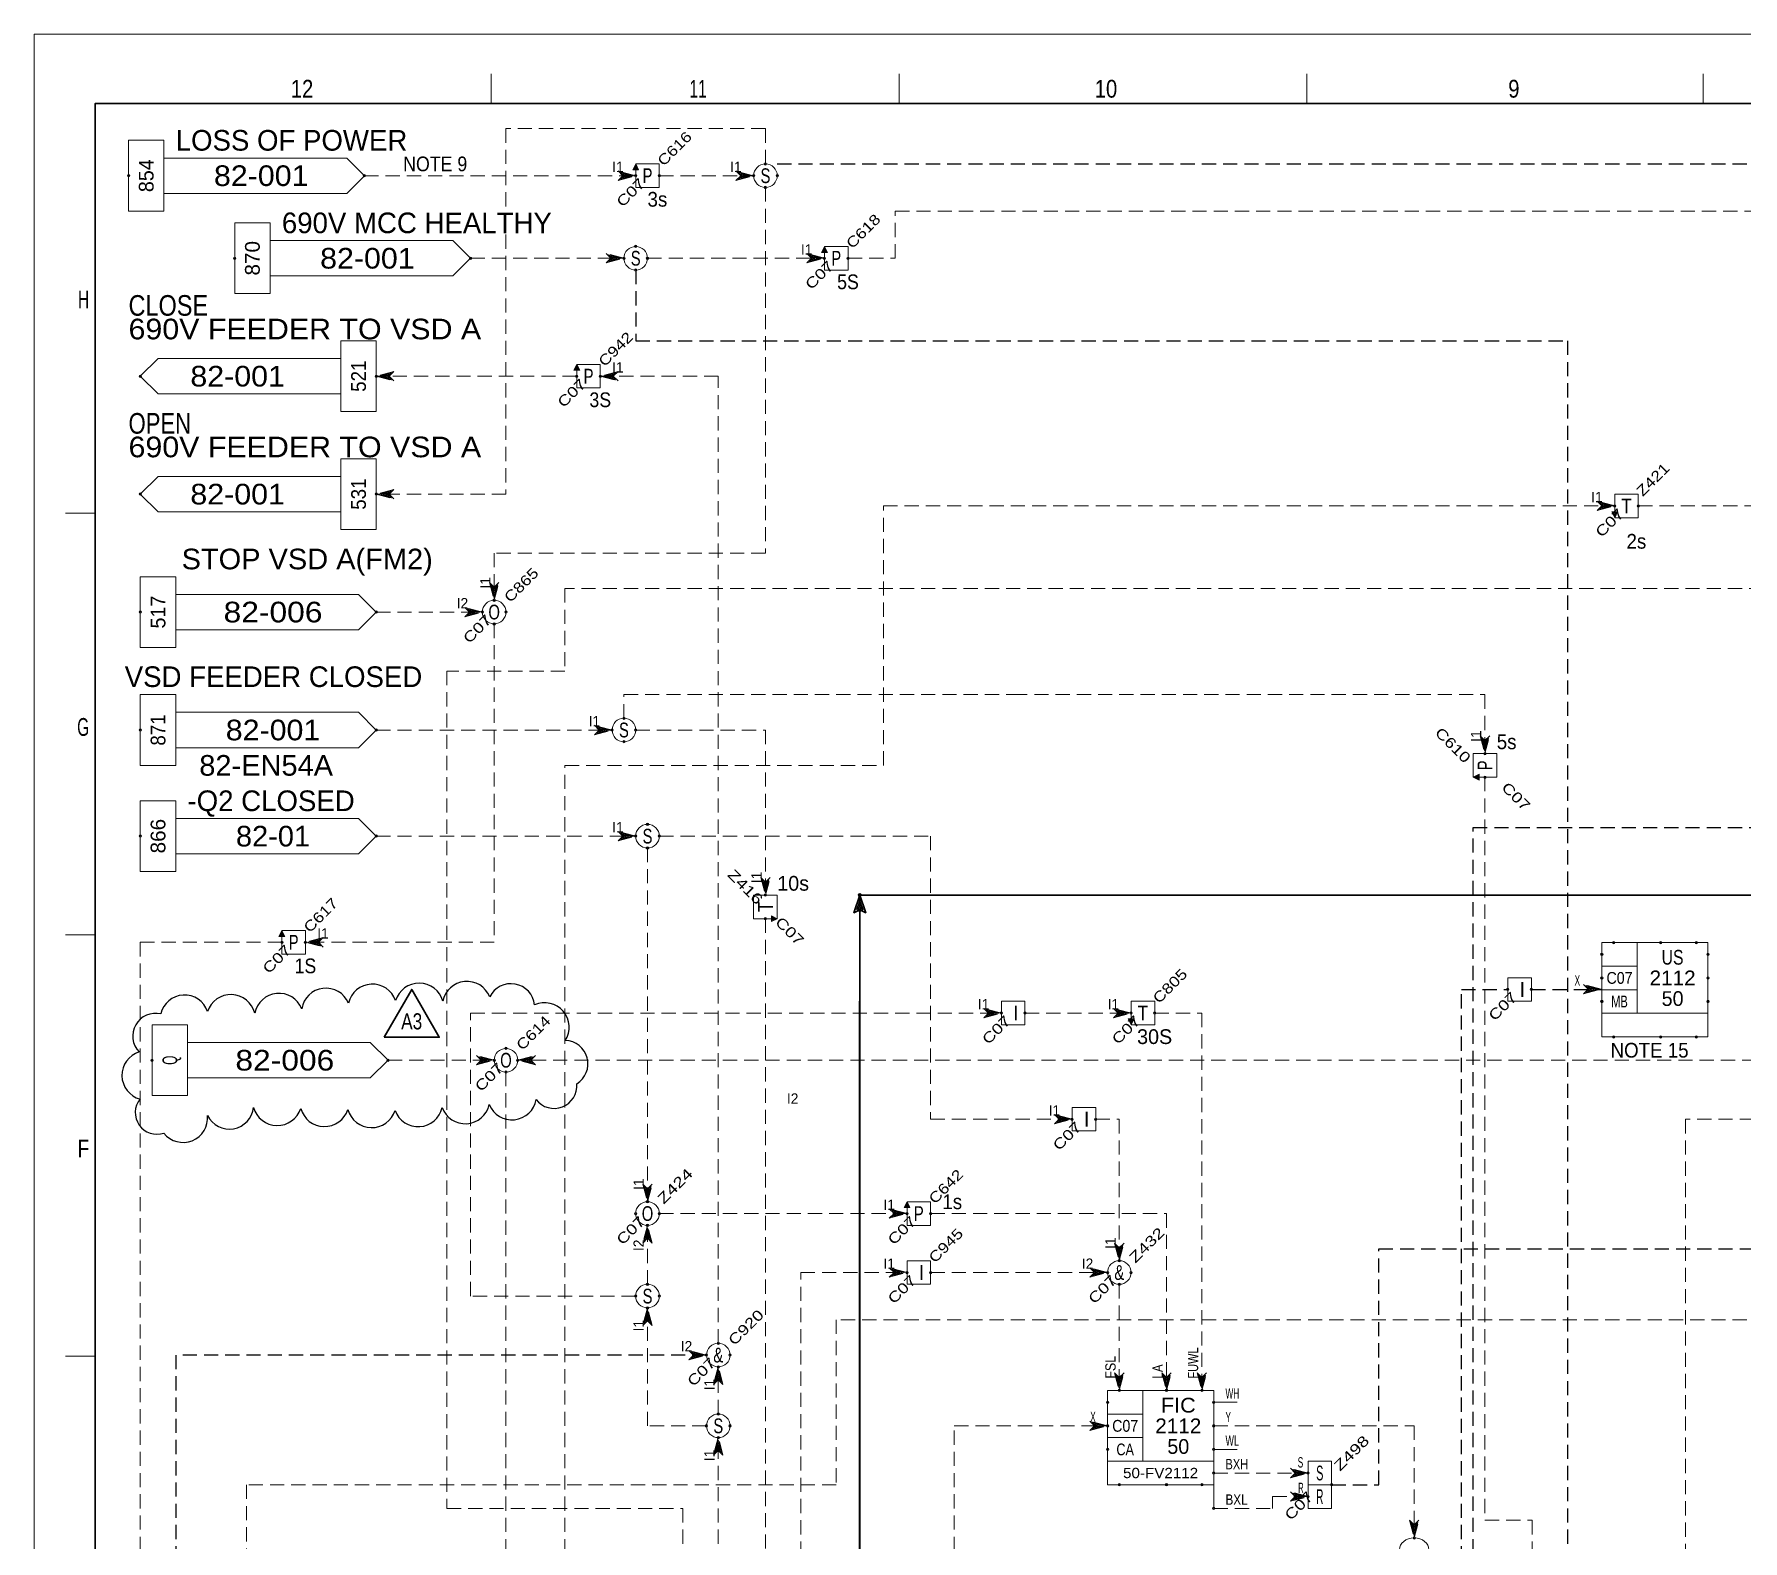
# Model space of a CAD drawing. Header units: millimetres. Extents: x 0 to 841, y 0 to 594.
# Drawn here: x 0 to 289.7, y 338.5 to 594 of the extents above; entities that cross this region are included whole.
import ezdxf
from ezdxf.enums import TextEntityAlignment as Align

# ---------------------------------------------------------------- set-up
doc = ezdxf.new("R2010")
doc.units = ezdxf.units.MM
doc.header["$LTSCALE"] = 0.8
doc.header["$PDMODE"] = 32
doc.header["$PDSIZE"] = 0.4
doc.linetypes.add('MEDIUM_DASHED', pattern=[4.5, 3, -1.5])
for name, color, linetype, lineweight in [('1', 7, 'Continuous', 13), ('12', 7, 'Continuous', 25), ('14', 7, 'MEDIUM_DASHED', 25), ('30', 7, 'Continuous', 35), ('40', 7, 'Continuous', 35), ('46', 7, 'MEDIUM_DASHED', 13), ('47', 7, 'Continuous', 13), ('48', 7, 'Continuous', 13), ('49', 7, 'Continuous', 13), ('50', 7, 'Continuous', 25), ('51', 7, 'Continuous', 25), ('9', 7, 'Continuous', 13)]:
    doc.layers.add(name, color=color, linetype=linetype, lineweight=lineweight)
doc.layers.add('45', color=7, linetype='Continuous')

msp = doc.modelspace()

# ---------------------------------------------------------------- linework, layer by layer
at = {"layer": '1'}
for p, q in [((77.4913, 587.2614), (77.4913, 582.2276)), ((146.6543, 587.2614), (146.6543, 582.2276)), ((215.8173, 587.2614), (215.8173, 582.2276)), ((282.9756, 587.2614), (282.9756, 582.2276)), ((10.3331, 512.7606), (5.3213, 512.7606)), ((10.3331, 441.2795), (5.3213, 441.2795)), ((10.3331, 369.7992), (5.3213, 369.7992))]:
    msp.add_line(p, q, dxfattribs=at)
at = {"layer": '1', "lineweight": 35}
msp.add_lwpolyline([(829.263, 112.0142), (829.263, 582.2276), (10.3331, 582.2276), (10.3331, 10.3819)], dxfattribs=at)
at = {"layer": '12', "lineweight": 13}
msp.add_lwpolyline([(0, 594), (841, 594), (841, 0), (0, 0)], close=True, dxfattribs=at)
at = {"layer": '14'}
for p, q in [((126, 572), (607.9961, 572)), ((244, 322), (244, 459.4472)), ((253.8709, 432), (265.7409, 432))]:
    msp.add_line(p, q, dxfattribs=at)
for points in [[(102, 554), (102, 542), (260, 542)], [(260, 542), (260, 258), (260, 258), (260, 242), (242, 242), (242, 206), (196, 206)], [(244, 459.4472), (387.7047, 459.4472), (387.7047, 488), (407.5646, 488)], [(244, 459.4472), (387.7047, 459.4472), (387.7047, 488), (407.5646, 488)], [(234, 332), (234, 328), (238, 328), (242, 328), (242, 432), (249.8709, 432)], [(220, 348), (228, 348), (228, 388), (418, 388)], [(114, 370), (24, 370), (24, 206)]]:
    msp.add_lwpolyline(points, dxfattribs=at)
at = {"layer": '30'}
for p, q in [((140, 447), (140, 447.5)), ((140, 446.5), (140, 446))]:
    msp.add_line(p, q, dxfattribs=at)
for points in [[(140, 448), (139, 445), (140, 445.5), (141, 445)], [(139.5, 445.5), (140, 447), (140.5, 445.5), (140, 446)]]:
    msp.add_lwpolyline(points, close=True, dxfattribs=at)
for p in [(140, 448), (140, 445.5)]:
    msp.add_point(p, dxfattribs=at)
at = {"layer": '40'}
for p, q in [((309, 448), (140, 448)), ((140, 332), (140, 445.5))]:
    msp.add_line(p, q, dxfattribs=at)
at = {"layer": '40', "lineweight": 40}
msp.add_line((140, 326), (140, 430), dxfattribs=at)
at = {"layer": '46'}
for p, q in [((60, 420), (78, 420)), ((310, 420), (82, 420))]:
    msp.add_line(p, q, dxfattribs=at)
at = {"layer": '46', "linetype": 'Continuous'}
for p, q in [((200, 362), (204, 362)), ((200, 354), (204, 354))]:
    msp.add_line(p, q, dxfattribs=at)
at = {"layer": '46'}
for points in [[(124, 572), (124, 578), (80, 578), (80, 516)], [(56, 570), (102, 570), (99, 570.8), (99.8, 570), (99, 569.2), (102, 570)], [(106, 570), (122, 570), (119, 570.8), (119.8, 570), (119, 569.2), (122, 570)], [(124, 568), (124, 506), (78, 506), (78, 498), (78.8, 501), (78, 500.2), (77.2, 501), (78, 498)], [(138, 556), (146, 556), (146, 564), (500, 564), (497, 564.8), (497.8, 564), (497, 563.2), (500, 564)], [(74, 556), (100, 556), (97, 556.8), (97.8, 556), (97, 555.2), (100, 556)], [(104, 556), (134, 556), (131, 556.8), (131.8, 556), (131, 555.2), (134, 556)], [(92, 536), (58, 536), (61, 535.2), (60.2, 536), (61, 536.8), (58, 536)], [(116, 372), (116, 536), (96, 536), (99, 535.2), (98.2, 536), (99, 536.8), (96, 536)], [(80, 516), (58, 516), (61, 515.2), (60.2, 516), (61, 516.8), (58, 516)], [(94, 200), (106, 200), (106, 218), (98, 218), (98, 250), (90, 250), (90, 470), (144, 470), (144, 514), (268, 514), (265, 514.8), (265.8, 514), (265, 513.2), (268, 514)], [(272, 514), (298, 514), (295, 514.8), (295.8, 514), (295, 513.2), (298, 514)], [(430, 500), (90, 500), (90, 486), (70, 486), (70, 344), (110, 344), (110, 292), (110, 286), (194, 286), (194, 278), (194.8, 281), (194, 280.2), (193.2, 281), (194, 278)], [(58, 496), (76, 496), (73, 496.8), (73.8, 496), (73, 495.2), (76, 496)], [(78, 494), (78, 440), (46, 440), (49, 439.2), (48.2, 440), (49, 440.8), (46, 440)], [(100, 478), (100, 482), (166, 482), (246, 482), (246, 472), (246.8, 475), (246, 474.2), (245.2, 475), (246, 472)], [(58, 476), (98, 476), (95, 476.8), (95.8, 476), (95, 475.2), (98, 476)], [(102, 476), (124, 476), (124, 448), (124.8, 451), (124, 450.2), (123.2, 451), (124, 448)], [(246, 468), (246, 342), (254, 342), (254, 236)], [(58, 458), (102, 458), (99, 458.8), (99.8, 458), (99, 457.2), (102, 458)], [(106, 458), (152, 458), (152, 410), (176, 410), (173, 410.8), (173.8, 410), (173, 409.2), (176, 410)], [(104, 456), (104, 396), (104.8, 399), (104, 398.2), (103.2, 399), (104, 396)], [(124, 444), (124, 232), (124.8, 235), (124, 234.2), (123.2, 235), (124, 232)], [(42, 440), (18, 440), (18, 284), (42, 284), (39, 284.8), (39.8, 284), (39, 283.2), (42, 284)], [(102, 380), (74, 380), (74, 428), (164, 428), (161, 428.8), (161.8, 428), (161, 427.2), (164, 428)], [(168, 428), (186, 428), (183, 428.8), (183.8, 428), (183, 427.2), (186, 428)], [(190, 428), (198, 428), (198, 364), (198.8, 367), (198, 366.2), (197.2, 367), (198, 364)], [(80, 418), (80, 312), (64, 312), (64, 280), (48, 280), (48, 230), (68, 230)], [(180, 410), (184, 410), (184, 386), (184.8, 389), (184, 388.2), (183.2, 389), (184, 386)], [(342, 410), (280, 410), (280, 328), (280.8, 331), (280, 330.2), (279.2, 331), (280, 328)], [(106, 394), (148, 394), (145, 394.8), (145.8, 394), (145, 393.2), (148, 394)], [(104, 382), (104, 392), (103.2, 389), (104, 389.8), (104.8, 389), (104, 392)], [(152, 394), (192, 394), (192, 364), (192.8, 367), (192, 366.2), (191.2, 367), (192, 364)], [(88, 188), (88, 192), (130, 192), (130, 384), (148, 384), (145, 384.8), (145.8, 384), (145, 383.2), (148, 384)], [(152, 384), (182, 384), (179, 384.8), (179.8, 384), (179, 383.2), (182, 384)], [(184, 382), (184, 364), (184.8, 367), (184, 366.2), (183.2, 367), (184, 364)], [(114, 358), (104, 358), (104, 378), (103.2, 375), (104, 375.8), (104.8, 375), (104, 378)], [(410, 294), (410, 336), (294, 336), (294, 376), (136, 376), (136, 348), (36, 348), (36, 322), (36.8, 325), (36, 324.2), (35.2, 325), (36, 322)], [(116, 360), (116, 368), (115.2, 365), (116, 365.8), (116.8, 365), (116, 368)], [(147, 326), (156, 326), (156, 358), (182, 358), (179, 358.8), (179.8, 358), (179, 357.2), (182, 358)], [(200, 358), (234, 358), (234, 339), (234.8, 342), (234, 341.2), (233.2, 342), (234, 339)], [(112, 232), (112, 248), (116, 248), (116, 356), (115.2, 353), (116, 353.8), (116.8, 353), (116, 356)], [(200, 350), (216, 350), (213, 350.8), (213.8, 350), (213, 349.2), (216, 350)], [(200, 344), (210, 344), (210, 346), (216, 346), (213, 346.8), (213.8, 346), (213, 345.2), (216, 346)]]:
    msp.add_lwpolyline(points, dxfattribs=at)
for points in [[(101.6, 570), (99.4, 570.6), (100, 570), (99.4, 569.4)], [(101.2, 570), (99.8, 570.4), (100.2, 570), (99.8, 569.6)], [(100.8, 570), (100.2, 570.2), (100.4, 570), (100.2, 569.8)], [(121.6, 570), (119.4, 570.6), (120, 570), (119.4, 569.4)], [(121.2, 570), (119.8, 570.4), (120.2, 570), (119.8, 569.6)], [(120.8, 570), (120.2, 570.2), (120.4, 570), (120.2, 569.8)], [(99.6, 556), (97.4, 556.6), (98, 556), (97.4, 555.4)], [(99.2, 556), (97.8, 556.4), (98.2, 556), (97.8, 555.6)], [(133.6, 556), (131.4, 556.6), (132, 556), (131.4, 555.4)], [(133.2, 556), (131.8, 556.4), (132.2, 556), (131.8, 555.6)], [(98.8, 556), (98.2, 556.2), (98.4, 556), (98.2, 555.8)], [(132.8, 556), (132.2, 556.2), (132.4, 556), (132.2, 555.8)], [(58.4, 536), (60.6, 535.4), (60, 536), (60.6, 536.6)], [(58.8, 536), (60.2, 535.6), (59.8, 536), (60.2, 536.4)], [(59.2, 536), (59.8, 535.8), (59.6, 536), (59.8, 536.2)], [(96.4, 536), (98.6, 535.4), (98, 536), (98.6, 536.6)], [(96.8, 536), (98.2, 535.6), (97.8, 536), (98.2, 536.4)], [(97.2, 536), (97.8, 535.8), (97.6, 536), (97.8, 536.2)], [(58.4, 516), (60.6, 515.4), (60, 516), (60.6, 516.6)], [(58.8, 516), (60.2, 515.6), (59.8, 516), (60.2, 516.4)], [(59.2, 516), (59.8, 515.8), (59.6, 516), (59.8, 516.2)], [(267.6, 514), (265.4, 514.6), (266, 514), (265.4, 513.4)], [(267.2, 514), (265.8, 514.4), (266.2, 514), (265.8, 513.6)], [(266.8, 514), (266.2, 514.2), (266.4, 514), (266.2, 513.8)], [(78, 498.4), (78.6, 500.6), (78, 500), (77.4, 500.6)], [(78, 498.8), (78.4, 500.2), (78, 499.8), (77.6, 500.2)], [(78, 499.2), (78.2, 499.8), (78, 499.6), (77.8, 499.8)], [(75.6, 496), (73.4, 496.6), (74, 496), (73.4, 495.4)], [(75.2, 496), (73.8, 496.4), (74.2, 496), (73.8, 495.6)], [(74.8, 496), (74.2, 496.2), (74.4, 496), (74.2, 495.8)], [(97.6, 476), (95.4, 476.6), (96, 476), (95.4, 475.4)], [(97.2, 476), (95.8, 476.4), (96.2, 476), (95.8, 475.6)], [(96.8, 476), (96.2, 476.2), (96.4, 476), (96.2, 475.8)], [(246, 472.4), (246.6, 474.6), (246, 474), (245.4, 474.6)], [(246, 472.8), (246.4, 474.2), (246, 473.8), (245.6, 474.2)], [(246, 473.2), (246.2, 473.8), (246, 473.6), (245.8, 473.8)], [(101.6, 458), (99.4, 458.6), (100, 458), (99.4, 457.4)], [(101.2, 458), (99.8, 458.4), (100.2, 458), (99.8, 457.6)], [(100.8, 458), (100.2, 458.2), (100.4, 458), (100.2, 457.8)], [(124, 448.4), (124.6, 450.6), (124, 450), (123.4, 450.6)], [(124, 448.8), (124.4, 450.2), (124, 449.8), (123.6, 450.2)], [(124, 449.2), (124.2, 449.8), (124, 449.6), (123.8, 449.8)], [(46.4, 440), (48.6, 439.4), (48, 440), (48.6, 440.6)], [(46.8, 440), (48.2, 439.6), (47.8, 440), (48.2, 440.4)], [(47.2, 440), (47.8, 439.8), (47.6, 440), (47.8, 440.2)], [(265.6913, 432.0465), (262.6913, 432.8465), (263.4913, 432.0465), (262.6913, 431.2465)], [(265.2913, 432.0465), (263.0913, 432.6465), (263.6913, 432.0465), (263.0913, 431.4465)], [(264.8913, 432.0465), (263.4913, 432.4465), (263.8913, 432.0465), (263.4913, 431.6465)], [(264.4913, 432.0465), (263.8913, 432.2465), (264.0913, 432.0465), (263.8913, 431.8465)], [(163.6, 428), (161.4, 428.6), (162, 428), (161.4, 427.4)], [(163.2, 428), (161.8, 428.4), (162.2, 428), (161.8, 427.6)], [(162.8, 428), (162.2, 428.2), (162.4, 428), (162.2, 427.8)], [(185.6, 428), (183.4, 428.6), (184, 428), (183.4, 427.4)], [(185.2, 428), (183.8, 428.4), (184.2, 428), (183.8, 427.6)], [(184.8, 428), (184.2, 428.2), (184.4, 428), (184.2, 427.8)], [(78, 420), (75, 420.8), (75.8, 420), (75, 419.2)], [(77.6, 420), (75.4, 420.6), (76, 420), (75.4, 419.4)], [(77.2, 420), (75.8, 420.4), (76.2, 420), (75.8, 419.6)], [(76.8, 420), (76.2, 420.2), (76.4, 420), (76.2, 419.8)], [(82, 420), (85, 420.8), (84.2, 420), (85, 419.2)], [(82.4, 420), (84.6, 420.6), (84, 420), (84.6, 419.4)], [(82.8, 420), (84.2, 420.4), (83.8, 420), (84.2, 419.6)], [(83.2, 420), (83.8, 420.2), (83.6, 420), (83.8, 419.8)], [(175.6, 410), (173.4, 410.6), (174, 410), (173.4, 409.4)], [(175.2, 410), (173.8, 410.4), (174.2, 410), (173.8, 409.6)], [(174.8, 410), (174.2, 410.2), (174.4, 410), (174.2, 409.8)], [(104, 396.4), (104.6, 398.6), (104, 398), (103.4, 398.6)], [(104, 396.8), (104.4, 398.2), (104, 397.8), (103.6, 398.2)], [(104, 397.2), (104.2, 397.8), (104, 397.6), (103.8, 397.8)], [(147.6, 394), (145.4, 394.6), (146, 394), (145.4, 393.4)], [(147.2, 394), (145.8, 394.4), (146.2, 394), (145.8, 393.6)], [(146.8, 394), (146.2, 394.2), (146.4, 394), (146.2, 393.8)], [(104, 391.6), (103.4, 389.4), (104, 390), (104.6, 389.4)], [(104, 391.2), (103.6, 389.8), (104, 390.2), (104.4, 389.8)], [(104, 390.8), (103.8, 390.2), (104, 390.4), (104.2, 390.2)], [(184, 386.4), (184.6, 388.6), (184, 388), (183.4, 388.6)], [(184, 386.8), (184.4, 388.2), (184, 387.8), (183.6, 388.2)], [(184, 387.2), (184.2, 387.8), (184, 387.6), (183.8, 387.8)], [(147.6, 384), (145.4, 384.6), (146, 384), (145.4, 383.4)], [(147.2, 384), (145.8, 384.4), (146.2, 384), (145.8, 383.6)], [(146.8, 384), (146.2, 384.2), (146.4, 384), (146.2, 383.8)], [(181.6, 384), (179.4, 384.6), (180, 384), (179.4, 383.4)], [(181.2, 384), (179.8, 384.4), (180.2, 384), (179.8, 383.6)], [(180.8, 384), (180.2, 384.2), (180.4, 384), (180.2, 383.8)], [(104, 377.6), (103.4, 375.4), (104, 376), (104.6, 375.4)], [(104, 377.2), (103.6, 375.8), (104, 376.2), (104.4, 375.8)], [(104, 376.8), (103.8, 376.2), (104, 376.4), (104.2, 376.2)], [(114, 370), (111, 370.8), (111.8, 370), (111, 369.2)], [(113.6, 370), (111.4, 370.6), (112, 370), (111.4, 369.4)], [(113.2, 370), (111.8, 370.4), (112.2, 370), (111.8, 369.6)], [(112.8, 370), (112.2, 370.2), (112.4, 370), (112.2, 369.8)], [(116, 367.6), (115.4, 365.4), (116, 366), (116.6, 365.4)], [(116, 367.2), (115.6, 365.8), (116, 366.2), (116.4, 365.8)], [(116, 366.8), (115.8, 366.2), (116, 366.4), (116.2, 366.2)], [(184, 364.4), (184.6, 366.6), (184, 366), (183.4, 366.6)], [(184, 364.8), (184.4, 366.2), (184, 365.8), (183.6, 366.2)], [(184, 365.2), (184.2, 365.8), (184, 365.6), (183.8, 365.8)], [(192, 364.4), (192.6, 366.6), (192, 366), (191.4, 366.6)], [(192, 364.8), (192.4, 366.2), (192, 365.8), (191.6, 366.2)], [(192, 365.2), (192.2, 365.8), (192, 365.6), (191.8, 365.8)], [(198, 364.4), (198.6, 366.6), (198, 366), (197.4, 366.6)], [(198, 364.8), (198.4, 366.2), (198, 365.8), (197.6, 366.2)], [(198, 365.2), (198.2, 365.8), (198, 365.6), (197.8, 365.8)], [(181.6, 358), (179.4, 358.6), (180, 358), (179.4, 357.4)], [(181.2, 358), (179.8, 358.4), (180.2, 358), (179.8, 357.6)], [(180.8, 358), (180.2, 358.2), (180.4, 358), (180.2, 357.8)], [(116, 355.6), (115.4, 353.4), (116, 354), (116.6, 353.4)], [(116, 355.2), (115.6, 353.8), (116, 354.2), (116.4, 353.8)], [(116, 354.8), (115.8, 354.2), (116, 354.4), (116.2, 354.2)], [(215.6, 350), (213.4, 350.6), (214, 350), (213.4, 349.4)], [(215.2, 350), (213.8, 350.4), (214.2, 350), (213.8, 349.6)], [(214.8, 350), (214.2, 350.2), (214.4, 350), (214.2, 349.8)], [(215.6, 346), (213.4, 346.6), (214, 346), (213.4, 345.4)], [(215.2, 346), (213.8, 346.4), (214.2, 346), (213.8, 345.6)], [(214.8, 346), (214.2, 346.2), (214.4, 346), (214.2, 345.8)], [(234, 339.4), (234.6, 341.6), (234, 341), (233.4, 341.6)], [(234, 339.8), (234.4, 341.2), (234, 340.8), (233.6, 341.2)], [(234, 340.2), (234.2, 340.8), (234, 340.6), (233.8, 340.8)]]:
    msp.add_lwpolyline(points, close=True, dxfattribs=at)
at = {"layer": '47'}
msp.add_ellipse((234, 337), major_axis=(2.5, 0), ratio=0.8, start_param=6.28318531, end_param=9.42477796, dxfattribs=at)
msp.add_point((234, 339), dxfattribs=at)
at = {"layer": '48'}
for p, q in [((271.8189, 439.9606), (271.8189, 427.9606)), ((265.8189, 435.9606), (271.8189, 435.9606)), ((265.8189, 431.9606), (271.8189, 431.9606)), ((188, 364), (188, 352)), ((182, 360), (188, 360)), ((182, 356), (188, 356)), ((200, 348), (200, 344)), ((216, 348), (220, 348))]:
    msp.add_line(p, q, dxfattribs=at)
for points in [[(102, 572), (101.5, 571), (102.5, 571)], [(102, 568), (106, 568), (106, 572), (102, 572)], [(134, 558), (133.5, 557), (134.5, 557)], [(134, 554), (138, 554), (138, 558), (134, 558)], [(92, 538), (91.5, 537), (92.5, 537)], [(92, 534), (96, 534), (96, 538), (92, 538)], [(268, 512), (272, 512), (272, 516), (268, 516)], [(268, 512), (267.5, 513), (268.5, 513)], [(248, 468), (248, 472), (244, 472), (244, 468)], [(244, 468), (245, 467.5), (245, 468.5)], [(126, 444), (126, 448), (122, 448), (122, 444)], [(126, 444), (125, 443.5), (125, 444.5)], [(42, 442), (41.5, 441), (42.5, 441)], [(42, 438), (46, 438), (46, 442), (42, 442)], [(265.8189, 439.9606), (283.8189, 439.9606), (283.8189, 427.9606), (265.8189, 427.9606)], [(249.8709, 430), (253.8709, 430), (253.8709, 434), (249.8709, 434)], [(164, 426), (168, 426), (168, 430), (164, 430)], [(186, 426), (190, 426), (190, 430), (186, 430)], [(186, 426), (185.5, 427), (186.5, 427)], [(176, 408), (180, 408), (180, 412), (176, 412)], [(148, 396), (147.5, 395), (148.5, 395)], [(148, 392), (152, 392), (152, 396), (148, 396)], [(148, 382), (152, 382), (152, 386), (148, 386)], [(182, 364), (200, 364), (200, 352), (182, 352)], [(216, 352), (220, 352), (220, 344), (216, 344)]]:
    msp.add_lwpolyline(points, close=True, dxfattribs=at)
for points in [[(101.6378, 571.1024), (102.0315, 571.7323), (102.3465, 571.1024), (101.7953, 571.1024), (102.0315, 571.4961), (102.189, 571.1811), (101.9528, 571.1811)], [(133.6378, 557.1024), (134.0315, 557.7323), (134.3465, 557.1024), (133.7953, 557.1024), (134.0315, 557.4961), (134.189, 557.1811), (133.9528, 557.1811)], [(91.6378, 537.1024), (92.0315, 537.7323), (92.3465, 537.1024), (91.7953, 537.1024), (92.0315, 537.4961), (92.189, 537.1811), (91.9528, 537.1811)], [(267.6378, 512.8976), (267.9528, 512.2677), (268.3465, 512.8976), (267.7953, 512.8189), (267.9528, 512.5039), (268.1102, 512.7402), (267.9528, 512.7402)], [(244.8976, 467.6378), (244.2677, 468.0315), (244.8976, 468.3465), (244.8976, 467.7953), (244.5039, 468.0315), (244.8189, 468.189), (244.8189, 467.9528)], [(125.1024, 443.6378), (125.7323, 443.9528), (125.1024, 444.3465), (125.1811, 443.7953), (125.4961, 443.9528), (125.2598, 444.1102), (125.2598, 443.9528)], [(41.6378, 441.1024), (42.0315, 441.7323), (42.3465, 441.1024), (41.7953, 441.1024), (42.0315, 441.4961), (42.189, 441.1811), (41.9528, 441.1811)], [(185.6378, 426.8976), (185.9528, 426.2677), (186.3465, 426.8976), (185.7953, 426.8189), (185.9528, 426.5039), (186.1102, 426.7402), (185.9528, 426.7402)], [(265.8189, 427.9606), (265.8189, 423.9606), (283.8189, 423.9606), (283.8189, 427.9606)], [(147.6378, 395.1024), (148.0315, 395.7323), (148.3465, 395.1024), (147.7953, 395.1024), (148.0315, 395.4961), (148.189, 395.1811), (147.9528, 395.1811)], [(182, 352), (182, 348), (200, 348), (200, 352)]]:
    msp.add_lwpolyline(points, dxfattribs=at)
for centre in [(124, 570), (102, 556), (78, 496), (100, 476), (104, 458), (80, 420), (104, 394), (184, 384), (104, 380), (116, 370), (116, 358)]:
    msp.add_circle(centre, 2, dxfattribs=at)
for p in [(124, 572), (102, 570), (106, 570), (122, 570), (124, 568), (126, 570), (102, 558), (100, 556), (102, 554), (104, 556), (134, 556), (138, 556), (92, 536), (96, 536), (268, 514), (272, 514), (76, 496), (78, 498), (80, 496), (78, 494), (100, 478), (98, 476), (102, 476), (100, 474), (246, 472), (246, 468), (102, 458), (104, 460), (106, 458), (104, 456), (124, 448), (124, 444), (42, 440), (46, 440), (265.8189, 437.9606), (267.8189, 439.9606), (275.8189, 439.9606), (281.8189, 439.9606), (283.8189, 437.9606), (249.8709, 432), (253.8709, 432), (265.8189, 433.9606), (283.8189, 433.9606), (265.8189, 429.9606), (283.8189, 429.9606), (164, 428), (168, 428), (186, 428), (190, 428), (267.8189, 423.9606), (275.8189, 423.9606), (281.8189, 423.9606), (78, 420), (80, 422), (82, 420), (80, 418), (176, 410), (180, 410), (102, 394), (104, 396), (106, 394), (148, 394), (152, 394), (104, 392), (184, 386), (148, 384), (152, 384), (182, 384), (186, 384), (102, 380), (104, 382), (106, 380), (184, 382), (104, 378), (116, 372), (114, 370), (116, 368), (118, 370), (182, 362), (184, 364), (192, 364), (198, 364), (200, 362), (116, 360), (114, 358), (118, 358), (182, 358), (200, 358), (116, 356), (182, 354), (200, 354), (184, 348), (192, 348), (198, 348), (200, 350), (216, 350), (220, 348), (216, 346), (200, 344)]:
    msp.add_point(p, dxfattribs=at)
at = {"layer": '49'}
for p, q in [((22, 576), (16, 576)), ((22, 564), (22, 576)), ((53, 573), (22, 573)), ((53, 567), (22, 567)), ((40, 562), (34, 562)), ((40, 550), (40, 562)), ((71, 559), (40, 559)), ((71, 553), (40, 553)), ((52, 542), (52, 530)), ((21, 539), (52, 539)), ((21, 533), (52, 533)), ((52, 530), (58, 530)), ((52, 522), (52, 510)), ((21, 519), (52, 519)), ((21, 513), (52, 513)), ((52, 510), (58, 510)), ((24, 502), (18, 502)), ((24, 490), (24, 502)), ((55, 499), (24, 499)), ((55, 493), (24, 493)), ((24, 482), (18, 482)), ((24, 470), (24, 482)), ((55, 479), (24, 479)), ((55, 473), (24, 473)), ((24, 464), (18, 464)), ((24, 452), (24, 464)), ((55, 461), (24, 461)), ((55, 455), (24, 455)), ((26, 426), (20, 426)), ((26, 414), (26, 426)), ((57, 423), (26, 423)), ((57, 417), (26, 417))]:
    msp.add_line(p, q, dxfattribs=at)
for points in [[(16, 576), (16, 564), (22, 564)], [(53, 573), (56, 570), (53, 567)], [(34, 562), (34, 550), (40, 550)], [(71, 559), (74, 556), (71, 553)], [(58, 530), (58, 542), (52, 542)], [(21, 533), (18, 536), (21, 539)], [(58, 510), (58, 522), (52, 522)], [(21, 513), (18, 516), (21, 519)], [(18, 502), (18, 490), (24, 490)], [(55, 499), (58, 496), (55, 493)], [(18, 482), (18, 470), (24, 470)], [(55, 479), (58, 476), (55, 473)], [(18, 464), (18, 452), (24, 452)], [(55, 461), (58, 458), (55, 455)], [(20, 426), (20, 414), (26, 414)], [(57, 423), (60, 420), (57, 417)]]:
    msp.add_lwpolyline(points, dxfattribs=at)
for p in [(16, 570), (56, 570), (34, 556), (74, 556), (18, 536), (58, 536), (18, 516), (58, 516), (18, 496), (58, 496), (18, 476), (58, 476), (18, 458), (58, 458), (20, 420), (60, 420)]:
    msp.add_point(p, dxfattribs=at)
at = {"layer": '50', "lineweight": 35}
msp.add_lwpolyline([(59.3299, 423.8898), (68.6898, 423.8898), (64.0102, 432)], close=True, dxfattribs=at)
at = {"layer": '51'}
for centre, radius, start, end in [((49.4737, 428.0488), 4.1666, 23.23921, 170.7188), ((57.3572, 428.7435), 4.1646, 19.34409, 166.82368), ((65.2691, 428.8979), 4.1666, 15.42093, 162.90052), ((73.3703, 429.2153), 4.1605, 21.56785, 169.04744), ((80.8472, 428.9481), 4.0303, 6.04778, 153.52737), ((25.4952, 426.904), 4.1482, 19.38514, 166.86473), ((33.3586, 426.9611), 4.1649, 14.04733, 161.52693), ((41.4895, 427.1852), 4.1655, 21.63189, 169.11148), ((86.5739, 425.5938), 4.1515, 326.97819, 114.45778), ((20.5651, 424.0933), 3.8575, 76.65384, 224.13343), ((89.9582, 419.382), 3.9506, 301.11987, 88.59947), ((19.0363, 417.435), 4.1612, 107.33389, 254.81349), ((88.1677, 415.6689), 3.8466, 217.45851, 4.9381), ((20.8095, 411.12), 3.6721, 141.23811, 288.71771), ((33.0969, 412.4566), 4.1339, 206.27725, 353.75684), ((41.2299, 413.0867), 4.1659, 195.0202, 342.49979), ((49.2265, 412.9157), 4.1664, 195.04741, 342.527), ((57.2265, 412.7377), 4.1664, 194.92356, 342.40315), ((65.1152, 412.8935), 4.1651, 199.86606, 347.34565), ((73.1, 413.3907), 4.1666, 199.77421, 347.25381), ((81.014, 414.0598), 4.1648, 202.42034, 349.89994), ((25.2538, 410.2138), 4.1569, 218.21874, 5.69833)]:
    msp.add_arc(centre, radius, start, end, dxfattribs=at)
at = {"layer": '9'}
msp.add_lwpolyline([(0, 0), (841, 0), (841, 594), (0, 594)], close=True, dxfattribs=at)

# ---------------------------------------------------------------- texts
at = {"layer": '1'}
for s, width, p in [('12', 0.85, (45.415, 583.2346)), ('11', 0.65, (112.5776, 583.2346)), ('10', 0.85, (181.7362, 583.2346)), ('9', 0.85, (250.9055, 583.2346))]:
    msp.add_text(s, height=3.02, dxfattribs=dict(at, width=width)).set_placement(p, align=Align.CENTER)
for s, width, p in [('H', 0.65, (9.3291, 547.4945)), ('G', 0.65, (9.3291, 475.0071)), ('F', 0.8, (9.3291, 403.526))]:
    msp.add_text(s, height=3.02, dxfattribs=dict(at, width=width)).set_placement(p, align=Align.RIGHT)
at = {"layer": '12', "width": 0.9}
msp.add_text('NOTE 9', height=2.5, dxfattribs=at).set_placement((68, 570.7496), align=Align.CENTER)
at = {"layer": '12', "width": 0.95}
for s, p in [('3s', (104, 564.7496)), ('2s', (270, 506.7496)), ('5s', (248, 472.7496)), ('1s', (154, 394.7496))]:
    msp.add_text(s, height=2.5, dxfattribs=at).set_placement(p)
at = {"layer": '12'}
msp.add_text('10s', height=2.5, dxfattribs=at).set_placement((126, 448.7496))
at = {"layer": '45'}
for s, p in [('I1', (98.0157, 570.626)), ('I1', (118.0157, 570.626)), ('I1', (130.0157, 556.626)), ('I1', (98, 536.6252)), ('I1', (264.0157, 514.626)), ('I2', (71.6378, 496.626)), ('I1', (94.0157, 476.626)), ('I1', (98.0157, 458.626)), ('I1', (48, 440.6252)), ('I1', (160.0157, 428.626)), ('I1', (182.0157, 428.626)), ('I2', (127.6378, 412.626)), ('I1', (172.0157, 410.626)), ('I1', (144.0157, 394.626)), ('I1', (144.0157, 384.626)), ('I2', (177.6378, 384.626)), ('I2', (109.6378, 370.626))]:
    msp.add_text(s, height=1.75, dxfattribs=at).set_placement(p)
for s, p in [('I1', (77.3748, 500)), ('I1', (245.3748, 474)), ('I1', (123.3748, 450)), ('I1', (103.3748, 398)), ('I2', (103.374, 387.6378)), ('I1', (183.3748, 388)), ('I1', (103.374, 374.0157)), ('I1', (115.374, 364.0157)), ('I1', (115.374, 352.0157))]:
    msp.add_text(s, height=1.75, rotation=90, dxfattribs=at).set_placement(p)
for s, width, p in [('X', 0.6, (261.1992, 432.6724)), ('WH', 0.6, (202, 362.6252)), ('X', 0.6, (179.0669, 358.626)), ('Y', 0.6, (202, 358.6252)), ('WL', 0.65, (202, 354.6252)), ('BXH', 0.8, (202, 350.6252)), ('S', 0.6, (214.252, 350.9362)), ('R', 0.55, (214.3307, 346.6055)), ('BXL', 0.85, (202, 344.6252))]:
    msp.add_text(s, height=1.75, dxfattribs=dict(at, width=width)).set_placement(p)
for s, width, p in [('FUWL', 0.8, (197.3748, 366)), ('FSL', 0.9, (183.3748, 366)), ('LA', 0.85, (191.3748, 366))]:
    msp.add_text(s, height=1.75, rotation=90, dxfattribs=dict(at, width=width)).set_placement(p)
at = {"layer": '46', "width": 0.95}
msp.add_text('NOTE 15', height=2.5, dxfattribs=at).set_placement((273.9142, 420.4465), align=Align.CENTER)
at = {"layer": '48'}
for s, width, p in [('S', 0.55, (217.9921, 348.7496)), ('R', 0.5, (218, 344.7496))]:
    msp.add_text(s, height=2.5, dxfattribs=dict(at, width=width)).set_placement(p, align=Align.CENTER)
at = {"layer": '49'}
for s, p in [('LOSS OF POWER', (24, 574.2504)), ('690V MCC HEALTHY', (42, 560.2504)), ('VSD FEEDER CLOSED', (15.3543, 483.2898)), ('-Q2 CLOSED', (26, 462.2504))]:
    msp.add_text(s, height=3.5, dxfattribs=at).set_placement(p)
for s, p in [('854', (20.2504, 569.9988)), ('517', (22.2504, 496))]:
    msp.add_text(s, height=2.5, rotation=90, dxfattribs=at).set_placement(p, align=Align.CENTER)
for s, width, p in [('82-001', 1.1, (38.5, 568.2504)), ('82-001', 1.1, (56.5, 554.2504)), ('82-001', 1.1, (34.5, 534.2504)), ('82-001', 1.1, (34.5, 514.2504)), ('82-006', 1.15, (40.5, 494.2504)), ('82-001', 1.1, (40.5, 474.2504)), ('82-01', 1.05, (40.5, 456.2504)), ('82-006', 1.15, (42.5, 418.2504))]:
    msp.add_text(s, height=3.5, dxfattribs=dict(at, width=width)).set_placement(p, align=Align.CENTER)
for s, width, p in [('870', 1.05, (38.2504, 555.9988)), ('521', 0.95, (56.2504, 535.9988)), ('531', 0.95, (56.2504, 515.9996)), ('871', 0.95, (22.2504, 476)), ('866', 1.05, (22.2504, 458)), ('Q', 0.6, (24.2504, 419.9996))]:
    msp.add_text(s, height=2.5, rotation=90, dxfattribs=dict(at, width=width)).set_placement(p, align=Align.CENTER)
for s, width, p in [('CLOSE', 0.85, (16, 546.2504)), ('690V FEEDER TO VSD A', 1.1, (16, 542.2504)), ('OPEN', 0.8, (16, 526.2504)), ('690V FEEDER TO VSD A', 1.1, (16, 522.2504)), ('STOP VSD A(FM2)', 1.05, (25, 503.2504)), ('82-EN54A', 1.05, (28, 468.2504))]:
    msp.add_text(s, height=3.5, dxfattribs=dict(at, width=width)).set_placement(p)
at = {"layer": '50'}
for s, rotation, width, p in [('C616', 45, 1.25, (106.7402, 571.5024)), ('C618', 45, 1.25, (138.7402, 557.5024)), ('C942', 45, 1.25, (96.7402, 537.5024)), ('Z421', 45, 1.25, (272.7402, 515.5024)), ('C865', 45, 1.25, (80.7402, 497.5024)), ('C610', 315, 1.3, (237.3811, 475.3811)), ('Z416', 315, 1.35, (117.4346, 451.3276)), ('C617', 45, 1.25, (46.7402, 441.5024)), ('C805', 45, 1.25, (190.7402, 429.5024)), ('Z424', 45, 1.35, (106.7402, 395.5024)), ('C642', 45, 1.25, (152.7402, 395.5024)), ('C945', 45, 1.25, (152.7402, 385.5024)), ('Z432', 45, 1.35, (186.7402, 385.5024)), ('C920', 45, 1.3, (118.7402, 371.5024)), ('Z498', 45, 1.35, (221.4472, 350.2094))]:
    msp.add_text(s, height=1.75, rotation=rotation, dxfattribs=dict(at, width=width)).set_placement(p)
for s, height, width, p in [('P', 2.5, 0.75, (104, 568.7496)), ('S', 2.5, 0.75, (124, 568.7496)), ('S', 2.5, 0.75, (102, 554.7496)), ('P', 2.5, 0.75, (136, 554.7496)), ('5S', 2.5, 0.9, (137.9909, 550.7496)), ('P', 2.5, 0.75, (94, 534.7496)), ('3S', 2.5, 0.9, (95.9909, 530.7496)), ('T', 2.5, 0.85, (270, 512.7496)), ('O', 2.5, 0.75, (78, 494.7496)), ('S', 2.5, 0.75, (100, 474.7496)), ('S', 2.5, 0.75, (104, 456.7496)), ('P', 2.5, 0.75, (44, 438.7496)), ('US', 2.5, 0.8, (277.8098, 436.2102)), ('1S', 2.5, 0.9, (45.9909, 434.7496)), ('C07', 2, 0.9, (268.8189, 432.9606)), ('2112', 2.5, 1.05, (277.8189, 432.7102)), ('T', 2.5, 0.85, (188, 426.7496)), ('MB', 2, 0.7, (268.8189, 428.9606)), ('A3', 2.73, 0.8, (64.0165, 425.2299)), ('O', 2.5, 0.75, (80, 418.7496)), ('O', 2.5, 0.75, (104, 392.7496)), ('P', 2.5, 0.75, (150, 392.7496)), ('&', 2.5, 0.75, (183.9996, 382.7496)), ('S', 2.5, 0.75, (104, 378.7496)), ('&', 2.5, 0.75, (115.9988, 368.7496)), ('FIC', 2.5, 1.1, (194.0004, 360.2496)), ('S', 2.5, 0.75, (116, 356.7496)), ('2112', 2.5, 1.05, (194, 356.7496)), ('C07', 2, 0.9, (185, 357)), ('CA', 2, 0.8, (184.9929, 353)), ('50-FV2112', 1.75, 1.1, (191, 349.1252))]:
    msp.add_text(s, height=height, dxfattribs=dict(at, width=width)).set_placement(p, align=Align.CENTER)
for s, rotation, width, p in [('C07', 45, 1.3, (103.7345, 568.4975)), ('C07', 45, 1.3, (135.7345, 554.4975)), ('C07', 45, 1.3, (93.7345, 534.4975)), ('C07', 45, 1.3, (269.7345, 512.4975)), ('C07', 45, 1.3, (77.7345, 494.4975)), ('C07', 315, 1.3, (252.6187, 462.1442)), ('C07', 315, 1.3, (129.4613, 439.3001)), ('C07', 45, 1.3, (43.7345, 438.4975)), ('C07', 45, 1.3, (251.6054, 430.4975)), ('C614', 45, 1.25, (87.7345, 426.4975)), ('C07', 45, 1.3, (165.7345, 426.4975)), ('C07', 45, 1.3, (187.7345, 426.4975)), ('C07', 45, 1.3, (79.7345, 418.4975)), ('C07', 45, 1.3, (177.7345, 408.4975)), ('C07', 45, 1.3, (103.7345, 392.4975)), ('C07', 45, 1.3, (149.7345, 392.4975)), ('C07', 45, 1.3, (149.7345, 382.4975)), ('C07', 45, 1.3, (183.7345, 382.4975)), ('C07', 45, 1.3, (115.7345, 368.4975)), ('C07', 45, 1.3, (217.0274, 345.7904))]:
    msp.add_text(s, height=1.75, rotation=rotation, dxfattribs=dict(at, width=width)).set_placement(p, align=Align.RIGHT)
for s, width, p in [('P', 0.75, (247.2504, 470)), ('T', 0.85, (125.2504, 446.0004))]:
    msp.add_text(s, height=2.5, rotation=90, dxfattribs=dict(at, width=width)).set_placement(p, align=Align.CENTER)
for s, p in [('I', (252.3312, 430.7496)), ('50', (277.8189, 429.2102)), ('I', (166.4604, 426.7496)), ('30S', (189.9913, 422.7496)), ('I', (178.4604, 408.7496)), ('I', (150.4604, 382.7496)), ('50', (194, 353.2496))]:
    msp.add_text(s, height=2.5, dxfattribs=at).set_placement(p, align=Align.CENTER)

doc.saveas('drawing.dxf')
